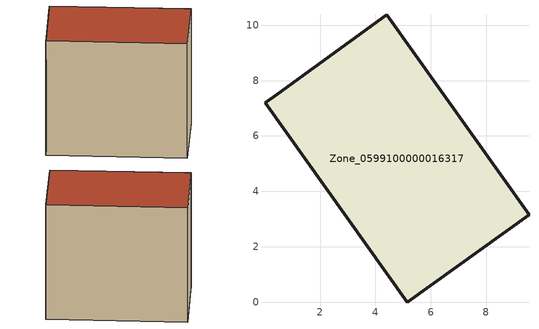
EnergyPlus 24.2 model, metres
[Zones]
Zone_0599100000016317
 floor ground (C_G): 5.14,0 0.01,7.2 0.45,7.5 4.4,10.37 9.54,3.15 z0
 wall outside (C_F): 5.14,0 9.54,3.15 4.4,10.37 0.45,7.5 0.01,7.2 5.14,0 z0:7.81
 roof outside (C_R): 0.01,7.2 5.14,0 9.54,3.15 4.4,10.37 0.45,7.5 z7.81
[BUILDING]
Pand.0599100000016317: North Axis=0; Terrain=City; Loads Convergence Tolerance Value=0.04; Temperature Convergence Tolerance Value=0.4; Solar Distribution=FullExterior; Maximum Number of Warmup Days=25; Minimum Number of Warmup Days=1
[Site:Location]
Rotterdam.The.Hague.AP_ZH_NLD Design_Conditions: Latitude=51.96; Longitude=4.45; Time Zone=1; Elevation=-4.5
[SITE:GROUNDTEMPERATURE:BUILDINGSURFACE]
18, 18, 18, 18, 18, 18, 18, 18, 18, 18, 18, 18
[MATERIAL] Thermal Absorptance=0.9; Solar Absorptance=0.7; Visible Absorptance=0.7
Name | Roughness | Thickness | Conductivity | Density | Specific Heat
G.TI.1975-1991 | MediumSmooth | 0.15 | 0.288461 | 540 | 1210
F.TI.1975-1991 | Rough | 0.3 | 0.230769 | 1920 | 840
R.TI.1975-1991 | MediumRough | 0.2 | 0.153846 | 1500 | 1000
[CONSTRUCTION]
C_G: G.TI.1975-1991
C_F: F.TI.1975-1991
C_R: R.TI.1975-1991
[ZONE]
Zone_0599100000016317: Type=1; Multiplier=1; Ceiling Height=Autocalculate; Volume=Autocalculate; Floor Area=autocalculate; Part of Total Floor Area=Yes
[ZONEINFILTRATION:DESIGNFLOWRATE]
Infil_Zone_0599100000016317: Zone or ZoneList or Space or SpaceList=Zone_0599100000016317; Schedule=AlwaysOn; Design Flow Rate Calculation Method=Flow/Area; Flow Rate per Floor Area=0.003; Constant Term Coefficient=1; Temperature Term Coefficient=0; Velocity Term Coefficient=0; Velocity Squared Term Coefficient=0
[HVACTEMPLATE:ZONE:IDEALLOADSAIRSYSTEM]
Zone_0599100000016317: Maximum Heating Supply Air Temperature=50; Minimum Cooling Supply Air Temperature=13; Maximum Heating Supply Air Humidity Ratio=0.0156; Minimum Cooling Supply Air Humidity Ratio=0.0077; Heating Limit=NoLimit; Cooling Limit=NoLimit; Dehumidification Control Type=ConstantSensibleHeatRatio; Cooling Sensible Heat Ratio=0.7; Dehumidification Setpoint=60; Humidification Control Type=None; Humidification Setpoint=30; Outdoor Air Method=None; Outdoor Air Flow Rate per Person=0.00944; Outdoor Air Flow Rate per Zone Floor Area=0; Outdoor Air Flow Rate per Zone=0; Demand Controlled Ventilation Type=None; Outdoor Air Economizer Type=NoEconomizer; Heat Recovery Type=None; Sensible Heat Recovery Effectiveness=0.7; Latent Heat Recovery Effectiveness=0.65
[ZONECONTROL:THERMOSTAT]
ThermostatControl_Zone_0599100000016317: Zone or ZoneList=Zone_0599100000016317; Control Type Schedule=DualSetpointControlType; Control 1=Thermostat_Zone_0599100000016317; Temperature Difference Between Cutout And Setpoint=0
[THERMOSTATSETPOINT:DUALSETPOINT]
Thermostat_Zone_0599100000016317: Heating Setpoint Temperature Schedule=HeatingSetpoint_Zone_0599100000016317; Cooling Setpoint Temperature Schedule=CoolingSetpoint_Zone_0599100000016317
[SCHEDULE:COMPACT]
HeatingSetpoint_Zone_0599100000016317: Through: 12/31, For: AllDays, Until: 24:00, 21
CoolingSetpoint_Zone_0599100000016317: Through: 12/31, For: AllDays, Until: 24:00, 24
DualSetpointControlType: Through: 12/31, For: AllDays, Until: 24:00, 4
AlwaysOn: Through: 12/31, For: AllDays, Until: 24:00, 1
